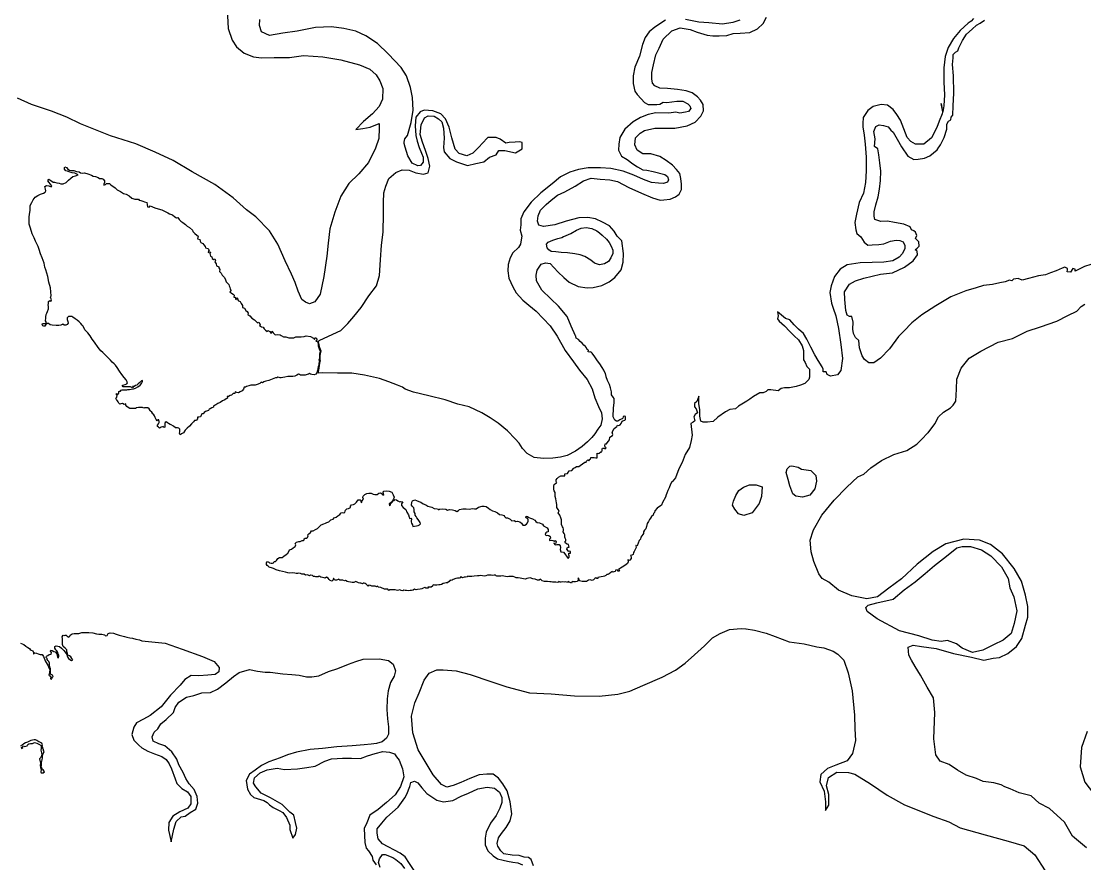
# Model space of a CAD drawing. Extents: x 283583 to 658922, y 889284 to 1241133.
# Drawn here: x 543887 to 549008, y 981655 to 985713 of the extents above; entities that cross this region are included whole.
import ezdxf

# ---------------------------------------------------------------- set-up
doc = ezdxf.new("R2010")
doc.units = 0
doc.header["$MEASUREMENT"] = 0
doc.layers.add('PUNTARENAS', color=7, linetype='Continuous')

msp = doc.modelspace()

# ---------------------------------------------------------------- linework, layer by layer
at = {"layer": 'PUNTARENAS', "color": 241}
for points in [[(544878.8, 985769.6), (544883, 985678.3), (544902.5, 985621.7), (544924.2, 985589.1), (544961.2, 985558.6), (545004.6, 985541.1), (545043.8, 985536.7), (545104.7, 985538.8), (545178.6, 985537.7), (545246, 985548.5), (545339.5, 985541.8), (545426.4, 985526.5), (545515.6, 985502.5), (545565.5, 985482.8), (545595.9, 985454.5), (545613.3, 985426.2), (545628.5, 985389.2), (545626.2, 985337.1), (545611, 985302.3), (545578.3, 985267.5), (545534.8, 985230.6), (545497.8, 985191.5), (545532.6, 985195.9), (545567.4, 985202.3), (545610.9, 985219.7), (545610.8, 985197.9), (545608.6, 985147.9), (545593.3, 985102.3), (545558.5, 985032.7), (545512.7, 984978.4), (545464.8, 984930.7), (545425.6, 984869.8), (545397.3, 984793.8), (545373.2, 984713.3), (545364.5, 984643.8), (545357.9, 984580.7), (545344.7, 984482.9), (545327.2, 984398.1), (545301, 984361.2), (545274.9, 984352.5), (545255.4, 984359.1), (545238, 984372.1), (545220.7, 984413.5), (545205.5, 984454.8), (545188.1, 984494), (545157.8, 984559.2), (545123.1, 984639.7), (545081.9, 984702.8), (545016.7, 984770.3), (544971.1, 984805.2), (544908.1, 984861.8), (544819, 984927.1), (544710.4, 984988.1), (544619.2, 985042.6), (544532.2, 985082.9), (544438.8, 985122.2), (544317.1, 985161.5), (544171.5, 985218.2), (544106.3, 985250.9), (544032.4, 985279.3), (543936.7, 985312), (543869.4, 985342.5)], [(548473, 985725.4), (548461.9, 985712.5), (548447.1, 985703.2), (548408.2, 985668.1), (548376.7, 985629.3), (548350.7, 985586.7), (548335.8, 985542.3), (548330.2, 985488.6), (548330.1, 985420.1), (548333.7, 985359), (548330, 985305.3), (548324.4, 985276.3), (548316.7, 985317.2), (548323.8, 985276.4), (548324, 985274.3), (548322.5, 985266.5), (548307.7, 985232.2), (548296.5, 985200.8), (548270.5, 985150.8), (548233.5, 985121.3), (548192.7, 985121.3), (548170.5, 985134.3), (548153.9, 985152.8), (548120.7, 985236.2), (548104, 985264), (548085.6, 985288.1), (548057.8, 985308.5), (548028.2, 985312.2), (547989.3, 985303), (547963.4, 985282.7), (547941.1, 985249.4), (547939.2, 985219.7), (547939.2, 985204.9), (547946.6, 985164.2), (547950.2, 985121.6), (547955.7, 985058.7), (547955.6, 984992), (547951.8, 984936.5), (547942.5, 984885.6), (547922.1, 984839.3), (547909, 984783.8), (547901.6, 984743.1), (547905.2, 984707.9), (547910.8, 984691.2), (547929.3, 984674.5), (547945.9, 984648.6), (547964.4, 984633.8), (547984.8, 984635.6), (548016.2, 984637.4), (548040.3, 984641.1), (548073.7, 984654), (548099.6, 984657.7), (548118.1, 984657.6), (548134.7, 984650.2), (548142.1, 984633.5), (548142.1, 984618.7), (548131, 984594.7), (548114.3, 984576.2), (548084.6, 984559.6), (548040.2, 984552.2), (547984.7, 984550.4), (547927.3, 984548.6), (547864.3, 984539.5), (547831, 984519.1), (547803.1, 984484), (547786.4, 984437.7), (547780.8, 984406.3), (547788.2, 984354.4), (547797.4, 984330.4), (547810.3, 984294.2), (547823.2, 984233.1), (547834.2, 984155.4), (547841.5, 984088.7), (547834, 984031.3), (547817.4, 984009.1), (547784, 984003.6), (547767.4, 984011), (547763.7, 984024), (547748.9, 984024), (547748.9, 984037), (547743.4, 984048.1), (547724.9, 984079.6), (547708.2, 984105.5), (547689.8, 984142.6), (547669.5, 984181.5), (547654.7, 984209.3), (547630.6, 984229.7), (547608.5, 984250.1), (547588.1, 984274.2), (547567.8, 984281.6), (547528.9, 984313.1), (547532.6, 984294.6), (547528.9, 984279.8), (547536.3, 984268.7), (547562.2, 984246.4), (547588.1, 984218.6), (547608.4, 984198.2), (547630.6, 984177.8), (547647.2, 984150), (547654.6, 984127.8), (547654.5, 984081.5), (547661.9, 984068.6), (547669.3, 984050), (547682.2, 984037.1), (547682.2, 983998.2), (547680.3, 983987.1), (547659.9, 983968.6), (547639.6, 983959.4), (547619.2, 983953.8), (547585.9, 983947.4), (547561.8, 983947.4), (547547, 983943.7), (547532.2, 983932.7), (547497, 983938.3), (547482.2, 983938.3), (547474.8, 983929), (547459.9, 983923.5), (547443.3, 983923.5), (547413.6, 983905), (547395.1, 983892.1), (547380.3, 983882.9), (547341.4, 983858.8), (547326.5, 983845.9), (547298.8, 983842.2), (547278.4, 983831.1), (547241.3, 983805.3), (547219.1, 983784.9), (547191.3, 983781.3), (547171, 983781.3), (547159.9, 983786.9), (547154.3, 983810.9), (547154.4, 983840.6), (547150.7, 983872), (547150.7, 983907.2), (547139.6, 983881.3), (547128.5, 983872.1), (547128.5, 983855.4), (547137.7, 983846.1), (547143.2, 983827.6), (547132.1, 983818.4), (547126.6, 983807.3), (547130.2, 983788.8), (547122.8, 983781.4), (547111.7, 983774.9), (547117.2, 983719.3), (547113.5, 983693.4), (547104.2, 983660.1), (547083.7, 983626.8), (547068.9, 983588), (547054, 983556.5), (547037.3, 983514), (547020.7, 983494.9), (547020.5, 983494.9), (547012.7, 983483.3), (547006.9, 983465.3), (547001, 983452.1), (546995.1, 983439.9), (546992.2, 983432.1), (546989.8, 983420.4), (546975.2, 983395), (546969.4, 983381.9), (546948.8, 983368.2), (546937.6, 983354.5), (546936.1, 983346.7), (546932.2, 983341.8), (546929.3, 983333.4), (546921.4, 983328.1), (546917.5, 983318.8), (546912.1, 983313.4), (546908.2, 983303.1), (546901.8, 983293.4), (546898.4, 983279.7), (546894.5, 983268.9), (546888.1, 983261.6), (546883.2, 983253.3), (546884.2, 983246.2), (546880.3, 983241.3), (546870.4, 983228.6), (546868.5, 983218.9), (546862.1, 983211.5), (546858.2, 983199.3), (546854.3, 983190.5), (546850.8, 983186.1), (546846.4, 983187.6), (546848.4, 983177.8), (546843, 983169), (546839.1, 983159.2), (546834.6, 983153.4), (546833.2, 983144.6), (546826.8, 983140.7), (546820.4, 983139.2), (546824.8, 983132.8), (546823.4, 983125.5), (546817.5, 983117.2), (546812.1, 983115.7), (546808.1, 983120.1), (546809.6, 983108.4), (546805.7, 983101.1), (546793.9, 983091.8), (546780.1, 983083), (546772.3, 983078.5), (546762.4, 983072.2), (546767.4, 983064.9), (546761.5, 983064.9), (546756, 983070.2), (546749.2, 983069.2), (546746.7, 983062.4), (546740.8, 983060.9), (546735.9, 983059.4), (546731.5, 983062.8), (546726.5, 983057), (546718.7, 983051.6), (546712.3, 983047.6), (546706.9, 983048.1), (546701.5, 983043.7), (546695.6, 983040.7), (546688.7, 983039.3), (546680.3, 983037.3), (546670.9, 983035.8), (546664, 983033.4), (546664.1, 983029), (546659.1, 983028.9), (546653.2, 983032.4), (546648.8, 983028.4), (546642.9, 983022.1), (546637, 983019.6), (546631.6, 983020.1), (546626.1, 983022.1), (546619.2, 983021.1), (546613.8, 983017.6), (546608.4, 983013.7), (546601, 983013.7), (546595.1, 983015.2), (546587.7, 983015.1), (546582.3, 983016.1), (546575.5, 983018.1), (546574, 983024.9), (546569.6, 983031.7), (546569.1, 983022.4), (546565.1, 983014.1), (546556.3, 983012.1), (546546.4, 983013.1), (546540, 983014.1), (546536.1, 983006.7), (546527.2, 983011.1), (546520.8, 983014), (546516.9, 983009.6), (546509.5, 983012.6), (546501.1, 983011.6), (546492.7, 983012.5), (546487.3, 983010.6), (546481.9, 983010.5), (546475.5, 983014), (546470.6, 983010), (546460.7, 983011.5), (546453.8, 983012), (546445.9, 983011.5), (546438.5, 983013.4), (546432.6, 983013.4), (546420.7, 983014.3), (546407.4, 983014.3), (546395.6, 983017.7), (546391.6, 983021.1), (546388.1, 983025), (546381.2, 983021.1), (546373.3, 983021.1), (546362, 983025.5), (546351.1, 983027.4), (546337.4, 983031.3), (546321.7, 983028.3), (546314.8, 983025.9), (546305.9, 983026.9), (546298, 983028.8), (546289.1, 983031.2), (546280.3, 983032.2), (546269.9, 983032.7), (546264, 983035.6), (546255.2, 983038.5), (546245.3, 983038.5), (546235, 983038), (546228.6, 983036.5), (546219.2, 983038.4), (546210.8, 983040.8), (546204.4, 983041.3), (546197, 983040.8), (546191.1, 983040.8), (546184.1, 983040.8), (546177.2, 983040.3), (546173.2, 983041.7), (546170.8, 983045.2), (546164.3, 983044.7), (546157.4, 983043.7), (546150.5, 983045.2), (546139.6, 983044.7), (546131.7, 983044.7), (546124.8, 983041.2), (546116.8, 983039.7), (546108.9, 983041.2), (546099.5, 983044.1), (546092.6, 983041.6), (546083.7, 983041.6), (546068.8, 983040.6), (546057.4, 983038.6), (546042.1, 983038.6), (546037.1, 983039.6), (546033.6, 983037.1), (546026.7, 983035.1), (546019.8, 983034.6), (546012.3, 983031.6), (546008.3, 983035.1), (546004.4, 983036.6), (546000.9, 983032.1), (545996.4, 983030.1), (545988.5, 983030.1), (545979.1, 983028.6), (545967.2, 983024.2), (545962.2, 983020.2), (545956.3, 983018.7), (545951.8, 983021.2), (545948.3, 983014.8), (545941.4, 983009.8), (545938.9, 983007.9), (545932.9, 983007.4), (545926.5, 983006.4), (545919, 983004.4), (545911.1, 982999.9), (545904.1, 982998.9), (545897.7, 982998.9), (545887.7, 982996.4), (545879.3, 982996.9), (545873.8, 982998.4), (545866.8, 982994.9), (545866.9, 982991.5), (545861.4, 982987), (545856.4, 982987), (545850.5, 982987.5), (545845.5, 982987), (545846, 982982.1), (545841.5, 982981.6), (545836, 982982), (545831, 982985), (545822.5, 982982.9), (545816.1, 982978.5), (545807.2, 982978), (545795.8, 982975.5), (545787.9, 982975), (545779.9, 982976.9), (545773.5, 982972.5), (545767, 982971.5), (545759.6, 982970.5), (545749.7, 982969.9), (545742.2, 982971.4), (545735.3, 982971.4), (545728.8, 982972.3), (545724.4, 982969.9), (545715.9, 982970.3), (545709.5, 982974.8), (545699, 982971.3), (545687.1, 982974.2), (545676.2, 982974.2), (545667.3, 982975.1), (545661.3, 982975.1), (545656.8, 982971.7), (545652.3, 982977.6), (545644.9, 982977), (545636.9, 982977.5), (545618.5, 982986.3), (545607.1, 982987.8), (545602.6, 982991.7), (545597.1, 982988.8), (545590.6, 982992.2), (545574.7, 982992.2), (545568.2, 982995.7), (545560.7, 982996.6), (545557.8, 982992.7), (545552.3, 982996.6), (545548.3, 983002.1), (545542.8, 983004), (545537.8, 983007), (545533.8, 983007), (545530.4, 983003.5), (545526.9, 983005.5), (545522.9, 983007), (545516.9, 983007), (545511.4, 983007.5), (545504.9, 983011.4), (545497.5, 983013.9), (545489, 983010.4), (545480.5, 983010.4), (545472.1, 983011.4), (545463.1, 983012.4), (545456.1, 983014.3), (545449.2, 983019.3), (545443.7, 983018.3), (545435.2, 983020.8), (545426.8, 983020.3), (545421.3, 983020.2), (545416.3, 983025.7), (545410.4, 983021.7), (545404.9, 983021.2), (545400, 983021.2), (545395, 983023.2), (545393, 983028.1), (545390, 983029.6), (545387.5, 983018.7), (545382.5, 983015.3), (545374.6, 983018.7), (545369.1, 983024.7), (545365.6, 983031.1), (545357.6, 983036), (545350.2, 983030.1), (545345.7, 983031.6), (545338.2, 983033.5), (545329.2, 983035), (545325.2, 983038.5), (545321.8, 983040.4), (545316.8, 983037.5), (545312.3, 983037), (545306.3, 983037), (545300.8, 983038.4), (545293.9, 983038.9), (545288.9, 983043.4), (545279.4, 983044.4), (545274.5, 983041.4), (545266, 983045.8), (545255.5, 983045.3), (545249, 983049.3), (545238.6, 983049.3), (545231.1, 983052.7), (545221.2, 983054.2), (545216.7, 983053.7), (545210.2, 983053.7), (545204.2, 983055.2), (545194.8, 983055.6), (545180.3, 983055.1), (545170.4, 983056.1), (545159.9, 983059.6), (545145.4, 983062.5), (545130.5, 983066), (545114.1, 983070.4), (545101.1, 983076.3), (545092.5, 983079.8), (545086, 983081.3), (545080.5, 983083.2), (545075.5, 983088.2), (545070.5, 983091.1), (545068, 983096.6), (545068.5, 983105), (545073, 983110.4), (545079.5, 983107), (545082.5, 983104), (545089.9, 983103.5), (545096.9, 983103.5), (545101.9, 983105), (545104.4, 983111.5), (545111.8, 983110), (545116.8, 983114.9), (545119.8, 983120.9), (545122.8, 983125.8), (545130.8, 983129.8), (545143.2, 983129.8), (545152.2, 983135.8), (545163.1, 983145.2), (545171.1, 983151.1), (545177, 983161.5), (545179.5, 983167.4), (545188.5, 983169.9), (545196.4, 983175.9), (545205.4, 983182.8), (545209.9, 983191.2), (545206.4, 983198.1), (545212.3, 983204.1), (545223.3, 983206.6), (545230.8, 983207.1), (545239.7, 983212), (545246.2, 983212), (545249.7, 983214.5), (545249.7, 983220.4), (545254.2, 983223.4), (545262.1, 983223.4), (545266.1, 983226.9), (545268.6, 983233.8), (545265.6, 983237.3), (545272.1, 983243.7), (545280, 983251.2), (545284, 983258.1), (545293, 983259.1), (545303.4, 983265.5), (545313.4, 983270.5), (545321.8, 983278.4), (545331.2, 983287.5), (545343.6, 983291.4), (545352.1, 983295.4), (545359.1, 983297.9), (545367.5, 983301.3), (545378, 983310.8), (545388.4, 983315.2), (545393.9, 983320.7), (545402.9, 983324.1), (545411.3, 983330.1), (545420.8, 983336.5), (545428.2, 983344.9), (545434.7, 983346.9), (545440.2, 983345.9), (545444.7, 983347.4), (545447.1, 983352.4), (545447.6, 983358.3), (545452.1, 983360.8), (545455.1, 983364.8), (545463.6, 983366.7), (545473, 983370.2), (545473, 983377.6), (545477, 983383.6), (545487.5, 983385.1), (545493.4, 983388), (545501.9, 983397), (545509.8, 983407.4), (545518.3, 983408.4), (545522.3, 983403.9), (545521.8, 983397.5), (545526.3, 983394.5), (545527.8, 983401.9), (545534.7, 983410.8), (545532.2, 983418.3), (545532.7, 983426.2), (545542.2, 983434.1), (545551.7, 983437.6), (545560.6, 983439.6), (545572.6, 983439.1), (545582, 983435.1), (545590, 983434.2), (545600.5, 983434.2), (545608.9, 983440.1), (545616.9, 983441.1), (545624.4, 983436.2), (545627.4, 983430.7), (545633.6, 983433), (545630.6, 983439.5), (545627.6, 983444.9), (545633.1, 983449.4), (545643.5, 983450.4), (545658, 983448.9), (545670.9, 983444), (545677.9, 983431.1), (545682.4, 983421.2), (545677.9, 983407.9), (545668, 983395), (545659, 983388.5), (545659.5, 983378.6), (545665.5, 983383.6), (545667.5, 983390), (545673.4, 983396), (545677.4, 983403.4), (545683.4, 983403.9), (545685.9, 983408.8), (545693.9, 983407.9), (545700.3, 983402.9), (545709.8, 983397.5), (545714.8, 983399.5), (545724.7, 983397.5), (545717.8, 983388.6), (545717.8, 983380.7), (545725.8, 983370.3), (545738.7, 983360.9), (545744.2, 983348.1), (545751.7, 983336.2), (545754.7, 983324.8), (545756.7, 983317.4), (545762.7, 983319.4), (545766.2, 983314.9), (545764.7, 983307), (545764.2, 983302.6), (545766.2, 983294.6), (545770.7, 983287.2), (545773.2, 983279.3), (545798, 983284.8), (545805, 983287.8), (545810, 983291.7), (545808.5, 983298.6), (545804.5, 983303.6), (545798.5, 983312.5), (545791.5, 983320.9), (545788.5, 983327.8), (545784.1, 983334.7), (545783.1, 983342.6), (545779.1, 983350.6), (545779.6, 983360.5), (545777.1, 983368.9), (545771.6, 983375.3), (545766.6, 983382.2), (545767.1, 983397.1), (545771.5, 983402.5), (545781.5, 983408.4), (545791, 983404), (545801.4, 983400.1), (545810.9, 983396.1), (545822.8, 983388.7), (545834.8, 983384.3), (545845.1, 983377.8), (545863.6, 983372.4), (545875.5, 983366.5), (545889.5, 983364), (545895.9, 983363.5), (545895.9, 983359.1), (545901.4, 983362.6), (545914.4, 983364.1), (545932.3, 983363.1), (545939.2, 983358.7), (545949.2, 983361.1), (545963.6, 983359.2), (545976.5, 983355.7), (545985, 983351.8), (545991.9, 983356.3), (545997.9, 983361.7), (546012.8, 983364.2), (546029.2, 983365.2), (546043.5, 983363.2), (546052, 983364.2), (546060.9, 983365.7), (546069.3, 983363.8), (546077.2, 983364.3), (546089.6, 983372.2), (546107, 983376.6), (546116.4, 983377.1), (546125.3, 983375.2), (546137.7, 983368.3), (546145.6, 983361.4), (546155.9, 983355.5), (546166.8, 983352.1), (546181.1, 983345.2), (546189.4, 983336.4), (546201.8, 983335.4), (546213.1, 983333), (546213.3, 983327.1), (546219.8, 983321.7), (546228.2, 983320.7), (546241.1, 983315.3), (546249.5, 983306.5), (546260.9, 983309), (546268.4, 983303.6), (546277.3, 983305.6), (546287.6, 983302.1), (546296.1, 983295.3), (546303, 983286.5), (546311.4, 983286.5), (546319.3, 983290.4), (546325.2, 983296.3), (546327.7, 983305.2), (546328.2, 983313.5), (546324.2, 983316), (546316.8, 983322.8), (546317.8, 983328.7), (546324.7, 983327.3), (546330.6, 983321.9), (546338.6, 983319.4), (546349.4, 983316.5), (546359.8, 983309.2), (546364.7, 983302.8), (546371.6, 983298.9), (546382, 983296.9), (546396.8, 983290.1), (546402.2, 983283.3), (546420, 983273.5), (546424.9, 983264.7), (546424.9, 983253.9), (546418.5, 983251.4), (546412.6, 983248.5), (546409.6, 983240.1), (546415.5, 983235.3), (546421.9, 983237.2), (546428.3, 983236.3), (546434.7, 983231.9), (546435.7, 983223.1), (546430.3, 983218.2), (546431.3, 983211.8), (546439.7, 983213.3), (546447.1, 983211.4), (546453, 983208.4), (546457.9, 983211.4), (546462.3, 983205.6), (546461.8, 983199.2), (546456.4, 983197.7), (546451, 983198.7), (546458.4, 983191.4), (546465.8, 983191.9), (546470.7, 983193.4), (546476.6, 983191.9), (546481.6, 983187), (546483.6, 983177.7), (546482.6, 983168.4), (546485.6, 983157.6), (546497.4, 983155.7), (546505.3, 983147.9), (546515.7, 983132.3), (546520.1, 983125.4), (546525.5, 983131.8), (546525.5, 983138.2), (546523.5, 983142.6), (546523.5, 983150.4), (546531.9, 983151.4), (546532.4, 983158.2), (546526, 983161.2), (546521.1, 983159.7), (546520.1, 983161.6), (546514.6, 983169.5), (546515.1, 983176.8), (546520.1, 983179.7), (546525, 983179.8), (546524, 983186.6), (546522, 983192.5), (546515.6, 983194.4), (546507.2, 983198.8), (546507.2, 983199.3), (546504.3, 983206.2), (546508.7, 983210.1), (546509.7, 983216), (546505.7, 983222.8), (546504.7, 983227.7), (546505.2, 983231.6), (546504.2, 983239), (546500.8, 983246.3), (546496.8, 983253.6), (546497.8, 983262), (546497.8, 983266.9), (546495.8, 983273.2), (546493.3, 983277.6), (546488.4, 983289.4), (546488.3, 983311), (546485.4, 983321.3), (546479.9, 983333.5), (546472.5, 983344.8), (546477.9, 983354.6), (546477.9, 983355.1), (546473, 983361), (546470, 983366.4), (546466.6, 983370.8), (546465.6, 983379.6), (546466, 983385.8), (546465, 983393.7), (546462.1, 983402.5), (546461, 983413.3), (546458.1, 983424.1), (546457.6, 983433.4), (546457.6, 983443.2), (546453.6, 983450.6), (546452.2, 983459.4), (546452.2, 983474.1), (546453.7, 983481.5), (546460.6, 983487.3), (546466, 983490.3), (546463.6, 983496.1), (546463.6, 983504), (546468, 983510.3), (546474.9, 983516.2), (546484.8, 983523), (546495.6, 983524), (546504, 983523), (546504.5, 983533.8), (546517.2, 983535.3), (546525.1, 983547), (546538.9, 983549), (546547.2, 983559.7), (546553.6, 983563.1), (546560.5, 983568.5), (546572.3, 983568.5), (546579.2, 983573.4), (546590.4, 983581.2), (546600.3, 983589), (546608.1, 983589), (546608.6, 983593.9), (546615, 983599.7), (546619.4, 983596.3), (546624.3, 983602.2), (546628.2, 983603.6), (546630.1, 983610.9), (546637.5, 983611.9), (546645.8, 983611.9), (546654.6, 983609.9), (546660.5, 983609.4), (546660.9, 983615.6), (546660.7, 983632.1), (546665.1, 983631.1), (546670.4, 983632.9), (546677.2, 983638.2), (546682, 983638.6), (546683.9, 983645.3), (546684.9, 983651.2), (546685.9, 983656.5), (546692.7, 983656.5), (546699, 983653.6), (546703.4, 983658), (546699.5, 983661.9), (546697.6, 983668.2), (546699, 983676.9), (546704.9, 983676.9), (546709.2, 983682.3), (546714.6, 983691), (546719, 983696.3), (546721.9, 983709.9), (546733.6, 983717.2), (546735.1, 983722.6), (546733.2, 983733.3), (546742.4, 983751.2), (546748.8, 983755.6), (546755.1, 983760.4), (546758, 983767.3), (546764.8, 983765.8), (546770.7, 983768.7), (546776.5, 983776), (546780.4, 983786.2), (546784.3, 983788.6), (546793.6, 983792), (546797.5, 983795.4), (546797.5, 983797.3), (546797.4, 983804.6), (546797.4, 983808.9), (546791.1, 983811.3), (546785.3, 983808), (546783.4, 983801.7), (546780, 983797.9), (546776.1, 983795.5), (546768.8, 983793.5), (546764.4, 983790.6), (546760.1, 983787.2), (546754.2, 983786.8), (546746, 983791.2), (546741.6, 983798.1), (546736.7, 983807.3), (546737.1, 983820.9), (546738.5, 983837.8), (546738.5, 983848), (546740.9, 983865.5), (546741.8, 983873.8), (546741.8, 983884.5), (546741.9, 983895.1), (546737.1, 983902.4), (546729.4, 983914.1), (546729.4, 983928.7), (546725.1, 983947.8), (546719.3, 983963), (546710.4, 983982), (546703.4, 983999.4), (546703.4, 984001.9), (546700.4, 984016), (546694, 984027.7), (546692.6, 984032.5), (546684.7, 984045.7), (546673.3, 984063.3), (546661.5, 984077), (546648.3, 984096.4), (546636, 984113.4), (546630.2, 984120.2), (546624.8, 984119.2), (546617, 984120.2), (546618.5, 984128.5), (546612.6, 984132.3), (546609.7, 984139.1), (546604.3, 984145.9), (546595.5, 984152.2), (546587.7, 984161.9), (546578.9, 984169.6), (546570.1, 984179.3), (546559.9, 984186), (546558, 984194.1), (546558, 984194.1), (546556.9, 984195.7), (546555.8, 984197), (546535.7, 984244.3), (546516.2, 984290.3), (546473.7, 984340.4), (546436.7, 984375.6), (546394.2, 984418.2), (546368.3, 984462.7), (546366.5, 984490.4), (546372.1, 984514.5), (546390.7, 984542.2), (546411, 984549.6), (546433.2, 984545.9), (546451.7, 984527.4), (546472.1, 984505.1), (546499.8, 984479.2), (546525.7, 984456.9), (546568.2, 984434.6), (546612.7, 984429), (546640.4, 984430.9), (546683, 984440.1), (546718.2, 984458.5), (546746, 984478.9), (546775.7, 984515.8), (546785, 984552.9), (546786.9, 984593.6), (546779.5, 984655.8), (546757.4, 984676.9), (546742.6, 984701), (546720.4, 984727), (546685.3, 984745.5), (546652, 984760.4), (546614.9, 984767.8), (546572.4, 984766), (546511.2, 984749.4), (546455.7, 984732.9), (546402, 984723.7), (546379.8, 984731.1), (546372.4, 984749.6), (546376.1, 984775.5), (546387.3, 984803.3), (546415.1, 984831), (546439.2, 984851.4), (546468.8, 984875.4), (546504, 984892), (546554, 984917.9), (546594.8, 984943.7), (546631.8, 984956.6), (546674.4, 984952.9), (546720.7, 984949.1), (546757.7, 984941.7), (546813.2, 984912), (546874.3, 984884.1), (546926.1, 984861.9), (546963.1, 984850.7), (546981.6, 984852.5), (547011.2, 984856.2), (547037.2, 984867.3), (547055.7, 984880.2), (547066.8, 984902.4), (547066.9, 984928.3), (547063.2, 984956.1), (547057.7, 984980.2), (547042.9, 984998.7), (547022.6, 985019.1), (546993, 985041.4), (546961.5, 985061.8), (546918.9, 985074.8), (546880.1, 985074.8), (546852.3, 985091.5), (546841.2, 985117.4), (546845, 985150.8), (546867.2, 985173), (546887.6, 985186.8), (546937.6, 985197.9), (547033.9, 985197.7), (547093.1, 985208.8), (547132, 985227.2), (547159.8, 985255), (547172.8, 985280.9), (547171, 985312.4), (547158.1, 985332.7), (547143.3, 985349.4), (547117.4, 985368), (547089.7, 985377.2), (547047.1, 985384.7), (546999, 985388.5), (546961.9, 985390.4), (546937.9, 985401.5), (546926.8, 985414.5), (546923.1, 985434.9), (546923.1, 985466.3), (546932.4, 985503.3), (546943.6, 985551.5), (546958.5, 985582.9), (546978.9, 985627.3), (547019.7, 985666.1), (547060.4, 985680.9), (547108.5, 985673.4), (547141.8, 985660.4), (547190, 985646.5), (547217.7, 985642.8), (547247.3, 985642.7), (547284.4, 985644.5), (547315.9, 985653.7), (547349.2, 985655.6), (547395.5, 985659.2), (547432.5, 985675.8), (547460.3, 985701.7), (547475.2, 985733.1)], [(546990.1, 985718), (546938.2, 985684.8), (546910.4, 985662.6), (546891.9, 985634.8), (546878.9, 985600.6), (546864, 985545.1), (546841.7, 985491.4), (546834.3, 985450.7), (546834.2, 985413.7), (546841.6, 985376.6), (546852.7, 985360), (546873, 985339.6), (546887.8, 985321), (546906.3, 985311.8), (546947, 985311.7), (546961.8, 985313.5), (546978.5, 985322.8), (546995.2, 985320.9), (547043.3, 985328.2), (547072.9, 985328.2), (547097, 985315.2), (547106.2, 985306), (547111.8, 985293), (547100.6, 985278.2), (547085.8, 985274.5), (547058, 985270.8), (547039.5, 985274.6), (547006.2, 985270.9), (546943.3, 985271), (546906.2, 985263.6), (546869.2, 985248.9), (546834, 985228.5), (546793.2, 985193.4), (546769.1, 985152.7), (546765.3, 985121.2), (546763.5, 985091.6), (546778.2, 985063.8), (546804.1, 985047.1), (546831.9, 985026.7), (546854.1, 985011.9), (546880, 984997.1), (546900.3, 984995.2), (546929.9, 984989.6), (546985.5, 984974.7), (546998.4, 984965.4), (547004, 984948.8), (546998.4, 984937.7), (546979.9, 984932.1), (546955.8, 984932.2), (546922.5, 984935.9), (546883.6, 984950.8), (546837.4, 984972.1), (546785.5, 984990.7), (546726.3, 985003.7), (546676.3, 985007.5), (546617.1, 985007.6), (546570.8, 984998.4), (546528.2, 984985.5), (546483.7, 984963.3), (546443, 984930), (546389.2, 984885.7), (546342.9, 984841.3), (546307.7, 984795.1), (546292.8, 984761.8), (546292.8, 984732.1), (546289, 984706.2), (546298.3, 984678.4), (546292.7, 984650.7), (546290.8, 984639.6), (546281.5, 984622.9), (546253.7, 984597), (546240.7, 984573), (546231.4, 984541.5), (546229.5, 984511), (546235.1, 984475.8), (546253.5, 984433.2), (546270.1, 984405.4), (546301.6, 984370.2), (546331.2, 984346.1), (546366.3, 984316.4), (546399.6, 984281.2), (546434.7, 984246), (546468, 984196), (546506.8, 984127.4), (546545.6, 984071.8), (546575.1, 984032.9), (546612.1, 983986.6), (546636.1, 983942.1), (546649, 983899.5), (546667.5, 983856.9), (546680.4, 983827.3), (546684.1, 983797.6), (546678.5, 983768), (546663.7, 983748.6), (546648.8, 983726.4), (546634, 983707.9), (546613.6, 983687.6), (546587.6, 983665.4), (546556.1, 983641.4), (546515.4, 983621.1), (546483.9, 983613.7), (546446.9, 983608.2), (546402.4, 983606.4), (546356.2, 983612), (546322.9, 983630.6), (546300.7, 983654.7), (546284, 983680.6), (546265.6, 983701), (546228.6, 983739.9), (546184.2, 983777), (546145.3, 983803), (546104.6, 983827.1), (546043.6, 983854.9), (545989.9, 983868.9), (545928.9, 983889.3), (545849.3, 983907.9), (545775.2, 983926.5), (545736.4, 983941.4), (545723.4, 983950.7), (545699.4, 983959.9), (545656.8, 983976.7), (545612.4, 983991.5), (545540.2, 984008.3), (545479.1, 984017.6), (545410.6, 984017.7), (545338.4, 984018.7), (545317.7, 984017.5), (545318.3, 984022.8), (545318.9, 984026.2), (545319.9, 984031.7), (545322.3, 984041.5), (545323.9, 984054.1), (545325.1, 984063.9), (545326.7, 984073.4), (545327.9, 984076.4), (545327, 984081), (545326.7, 984086), (545327, 984093), (545327, 984101.9), (545328.2, 984111.1), (545329.2, 984117.2), (545330.7, 984124), (545328, 984132.6), (545323.4, 984144.2), (545321.2, 984156.5), (545318.2, 984168.2), (545321.2, 984175.2), (545366.6, 984196.1), (545425.9, 984223.8), (545459.3, 984257.1), (545488.9, 984290.4), (545524.1, 984334.7), (545561.2, 984390.2), (545598.3, 984438.3), (545611.4, 984488.3), (545617, 984564.2), (545621.7, 984633.6), (545629.2, 984696.5), (545631.2, 984785.4), (545631.2, 984839.1), (545633.1, 984887.2), (545642.8, 984917.8), (545657.3, 984955.5), (545691.2, 984985), (545720.9, 984997.7), (545754.7, 984995.5), (545786.4, 984982.8), (545824.5, 984976.4), (545845.7, 984982.7), (545854.2, 985014.4), (545845.8, 985052.5), (545833.1, 985090.6), (545818.4, 985130.9), (545807.8, 985166.8), (545812.1, 985213.4), (545829.1, 985247.2), (545846, 985257.8), (545875.6, 985255.6), (545896.8, 985242.9), (545911.6, 985228.1), (545920, 985198.4), (545924.2, 985149.8), (545919.9, 985105.3), (545924.1, 985084.2), (545951.6, 985052.4), (545983.3, 985035.4), (546036.1, 985018.5), (546076.4, 985026.9), (546114.5, 985035.3), (546142, 985058.5), (546173.7, 985069.1), (546186.5, 985090.2), (546216.1, 985090.2), (546266.8, 985079.5), (546298.6, 985098.5), (546298.6, 985128.1), (546286, 985132.4), (546264.8, 985130.3), (546237.3, 985128.2), (546220.4, 985126.1), (546192.9, 985145.2), (546173.8, 985153.7), (546133.6, 985153.7), (546106.1, 985124.2), (546091.3, 985107.2), (546061.6, 985077.7), (546032, 985065), (545996, 985075.6), (545977, 985096.8), (545960.1, 985151.8), (545947.5, 985202.6), (545930.6, 985242.9), (545907.4, 985266.2), (545869.3, 985281), (545827, 985285.3), (545808, 985276.9), (545786.8, 985251.5), (545784.6, 985209.2), (545786.7, 985162.6), (545793, 985135.1), (545803.5, 985105.5), (545814.1, 985078), (545822.5, 985058.9), (545822.5, 985033.5), (545809.8, 985018.7), (545797.1, 985016.6), (545769.6, 985029.4), (545748.5, 985065.4), (545735.8, 985105.6), (545731.5, 985124.8), (545730.9, 985131), (545734.5, 985146.4), (545746.2, 985162.5), (545764.8, 985225.5), (545774.1, 985284.7), (545770.5, 985345.8), (545761.3, 985393.9), (545742.9, 985449.5), (545716.1, 985489.3), (545653.2, 985556.1), (545603.3, 985606.1), (545545.9, 985643.2), (545497.8, 985665.5), (545440.5, 985678.5), (545381.2, 985686), (545303.5, 985682.4), (545216.4, 985665.8), (545146.1, 985654.8), (545083.1, 985643.8), (545044.3, 985662.3), (545035, 985692), (545035.1, 985721.6)], [(547347.4, 985717.6), (547314.1, 985706.5), (547264.1, 985699.2), (547197.4, 985704.8), (547149.3, 985708.6), (547086.4, 985721.6)], [(549038.1, 984540.8), (549006.6, 984531.5), (548978.8, 984516.8), (548962.1, 984509.4), (548962.1, 984518.6), (548951, 984522.4), (548939.9, 984503.9), (548923.2, 984505.7), (548925.1, 984515), (548925.1, 984522.4), (548912.1, 984528), (548899.2, 984523.4), (548871.4, 984510.4), (548843.6, 984501.2), (548819.5, 984492), (548786.2, 984486.5), (548738.1, 984473.6), (548706.6, 984466.2), (548688.1, 984473.6), (548665.8, 984470), (548656.6, 984462.6), (548645.5, 984466.3), (548625.1, 984457.1), (548599.2, 984453.4), (548564, 984444.2), (548521.4, 984440.5), (548486.2, 984429.5), (548436.2, 984413.8), (548364, 984386.1), (548291.7, 984341.8), (548223.2, 984299.3), (548175, 984260.5), (548137.9, 984219.8), (548112, 984193.9), (548067.4, 984134.7), (548024.8, 984090.3), (547993.3, 984068.1), (547969.2, 984068.2), (547947, 984083), (547936, 984101.5), (547923, 984140.4), (547921.2, 984175.6), (547904.6, 984190.4), (547895.4, 984209), (547891.7, 984229.3), (547893.6, 984262.7), (547886.2, 984290.4), (547875.1, 984290.5), (547864, 984297.9), (547858.5, 984320.1), (547853, 984371.9), (547851.2, 984409), (547875.3, 984446), (547904.9, 984462.6), (547943.8, 984475.5), (548025.3, 984493.9), (548082.7, 984501.2), (548140.1, 984528.9), (548182.8, 984558.5), (548203.2, 984588.1), (548201.3, 984604.8), (548192.1, 984612.2), (548201.4, 984619.6), (548210.6, 984628.8), (548208.8, 984651), (548194, 984665.9), (548199.6, 984680.7), (548194, 984697.3), (548184.8, 984702.9), (548173.7, 984708.5), (548168.2, 984722.4), (548136.7, 984735.4), (548092.3, 984742.8), (548059, 984750.3), (548025.6, 984748.5), (547997.9, 984757.8), (547994.2, 984774.4), (547994.2, 984794.8), (548001.7, 984828.1), (548012.8, 984867), (548020.3, 984904), (548024, 984946.6), (548025.9, 984991), (548022.3, 985031.7), (548016.8, 985068.8), (548011.3, 985098.4), (547996.5, 985109.5), (547998.4, 985146.5), (547992.9, 985181.7), (548002.1, 985205.8), (548018.8, 985213.2), (548039.2, 985211.3), (548061.4, 985203.9), (548074.3, 985189), (548085.4, 985177.9), (548105.7, 985144.6), (548126.1, 985107.5), (548155.6, 985063), (548185.2, 985046.3), (548205.6, 985048.2), (548237.1, 985053.7), (548263, 985064.7), (548298.2, 985094.3), (548306, 985106.2), (548307, 985108.5), (548313.1, 985118.4), (548331.6, 985153.5), (548344.6, 985192.4), (548344.7, 985216.5), (548352.1, 985231.3), (548363.2, 985238.6), (548365.1, 985251.6), (548372.5, 985260.9), (548374.4, 985305.3), (548378.2, 985366.4), (548376.4, 985449.7), (548370.9, 985505.2), (548374.7, 985536.7), (548374.7, 985553.4), (548385.8, 985564.5), (548396.9, 985570), (548402.5, 985584.8), (548419.2, 985620), (548439.6, 985651.4), (548465.6, 985675.4), (548487.8, 985693.9), (548504.5, 985703.2), (548524.9, 985717.9)], [(549017.1, 981730.9), (548949, 981787.4), (548911.5, 981855.6), (548838.7, 981921.4), (548789.4, 981947.4), (548749.5, 981982.7), (548693.2, 981996.8), (548648.5, 982015.7), (548622.7, 982025.1), (548606.3, 982034.5), (548571, 982044), (548519.3, 982051.1), (548486.5, 982065.2), (548437.1, 982081.7), (548394.9, 982106.5), (548354.9, 982132.4), (548312.7, 982148.9), (548291.6, 982179.4), (548282.3, 982257), (548287.1, 982383.9), (548280.2, 982454.4), (548249.7, 982506.1), (548216.9, 982562.6), (548191.1, 982604.9), (548174.6, 982635.5), (548160.6, 982659), (548158.3, 982698.9), (548181.8, 982708.3), (548221.7, 982701.2), (548292.2, 982691.7), (548376.8, 982668.1), (548463.7, 982649.2), (548522.4, 982635), (548567.1, 982644.4), (548597.6, 982649), (548637.6, 982667.8), (548679.9, 982700.6), (548705.8, 982740.5), (548722.4, 982803.9), (548734.2, 982842.7), (548734.2, 982894.4), (548722.6, 982948.5), (548703.8, 983016.6), (548668.7, 983077.8), (548612.4, 983148.3), (548553.7, 983193.1), (548502, 983214.3), (548426.8, 983219.1), (548339.8, 983195.7), (548278.7, 983158.2), (548201.1, 983097.2), (548125.8, 983026.8), (548064.6, 982982.2), (548010.5, 982940), (547958.8, 982930.6), (547886, 982944.8), (547822.6, 982973.1), (547775.7, 983010.8), (547743.6, 983028.8), (547728.1, 983051.3), (547703, 983110), (547691.1, 983156.7), (547686.4, 983213), (547699.9, 983259.2), (547701.8, 983263.8), (547742.6, 983334.1), (547801.9, 983406.2), (547863.1, 983469.1), (547915, 983519), (547944.6, 983531.9), (547978, 983561.5), (548029.9, 983596.6), (548089.1, 983626.2), (548152.1, 983644.6), (548200.3, 983676), (548220.7, 983696.4), (548254, 983731.5), (548255, 983731.2), (548285.6, 983774.4), (548303.4, 983807.4), (548328.9, 983830.3), (548361.9, 983850.6), (548374.7, 983864.5), (548387.4, 983882.3), (548390, 983940.8), (548392.6, 983989.1), (548413, 984042.5), (548451.2, 984090.7), (548507.2, 984123.7), (548591.2, 984166.8), (548659.8, 984184.5), (548731.1, 984220.1), (548794.7, 984240.3), (548873.5, 984268.2), (548926.9, 984296.1), (548970.2, 984316.4), (548990.6, 984339.2), (549008.4, 984349.4)], [(543883.7, 982717.4), (543898.9, 982711.1), (543909.2, 982703.3), (543918.5, 982696.4), (543926.1, 982691.1), (543930, 982687.7), (543935.4, 982683.3), (543942.3, 982679.9), (543945.8, 982672.5), (543946.3, 982664.7), (543953.1, 982671.1), (543960, 982669.1), (543968.9, 982666.2), (543977.7, 982662.8), (543988.1, 982662.3), (543994, 982653.1), (544003.8, 982629.7), (544014.6, 982610.7), (544021, 982596.1), (544025.9, 982587.5), (544023.4, 982579.2), (544023.4, 982572.4), (544019.5, 982563.6), (544024.4, 982559.3), (544028.8, 982554.4), (544028.3, 982545.1), (544032.7, 982543.7), (544034.7, 982549.5), (544037.6, 982552.9), (544041.1, 982556.8), (544036.7, 982563.2), (544027.8, 982568.5), (544028.3, 982576.3), (544028.3, 982586.1), (544028.3, 982593.9), (544024.4, 982601.7), (544023.4, 982613.4), (544023, 982621.7), (544019.5, 982629), (544014.6, 982633.9), (544011.2, 982638.3), (544012.2, 982643.6), (544007.7, 982649), (544009.2, 982655.4), (544014.6, 982658.8), (544021, 982662.7), (544030.9, 982665.2), (544032.3, 982673), (544028.4, 982678.4), (544029.4, 982683.3), (544035.8, 982682.8), (544043.2, 982677.9), (544050, 982675), (544057.9, 982666.2), (544059.4, 982657.9), (544061.3, 982648.1), (544066.3, 982647.1), (544068.7, 982654), (544068.7, 982660.3), (544065.3, 982666.7), (544063.3, 982673), (544057.9, 982679.9), (544053, 982685.2), (544048.6, 982693.1), (544048.6, 982700.9), (544054.5, 982704.3), (544062.9, 982703.3), (544071.7, 982700.9), (544081.1, 982693.1), (544091.4, 982682.8), (544099.2, 982673.5), (544106.1, 982662.3), (544109.5, 982652.1), (544114, 982644.2), (544120.8, 982638.9), (544129.7, 982633.5), (544134.6, 982637.4), (544130.2, 982644.3), (544125.3, 982652.1), (544119.4, 982656.5), (544112, 982659.4), (544109.6, 982667.2), (544106.1, 982677.5), (544105.7, 982685.3), (544097.8, 982693.6), (544088, 982700.9), (544085.5, 982711.2), (544085.5, 982730.3), (544085.5, 982739.1), (544083.5, 982747.9), (544088.5, 982755.2), (544094.4, 982753.8), (544097.8, 982756.2), (544103.7, 982756.7), (544108.6, 982750.8), (544115.5, 982746), (544120.7, 982750.4), (544123.2, 982756.7), (544132.5, 982762.6), (544142.4, 982764.6), (544153.2, 982764.1), (544164.5, 982763.6), (544179.3, 982768), (544196.5, 982769), (544212.3, 982769.1), (544231.5, 982767.1), (544248.7, 982761.7), (544261, 982760.3), (544274.3, 982760.8), (544287.1, 982757.9), (544292.5, 982753), (544301.4, 982754), (544306.3, 982763.3), (544314.7, 982767.2), (544330.9, 982766.2), (544344.2, 982761.4), (544359, 982756), (544370.8, 982752.6), (544383.6, 982749.7), (544395.2, 982746.7), (544410, 982743.3), (544422.8, 982741.4), (544439, 982737), (544456.3, 982733.6), (544468.1, 982728.7), (544468.1, 982728.1), (544468.2, 982728.2), (544579.8, 982717), (544661.2, 982689.1), (544759.3, 982653.8), (544816.6, 982629.6), (544840.6, 982600), (544838.8, 982579.6), (544820.2, 982566.7), (544785.1, 982563), (544742.5, 982559.4), (544705.4, 982561.3), (544674, 982542.8), (544651.7, 982515.1), (544605.4, 982467), (544560.9, 982411.5), (544507.1, 982369), (544475.6, 982351.4), (544442.3, 982333), (544429.3, 982312.6), (544420, 982277.5), (544429.2, 982249.7), (544453.3, 982225.6), (544468, 982212.6), (544495.8, 982197.8), (544529.1, 982184.8), (544564.3, 982171.8), (544584.6, 982156.9), (544599.4, 982136.5), (544610.5, 982112.5), (544628.9, 982064.3), (544636.3, 982042.1), (544660.3, 982018), (544688.1, 982001.3), (544702.9, 981979.1), (544702.8, 981943.9), (544689.8, 981923.5), (544650.9, 981905.1), (544617.6, 981884.7), (544597.2, 981853.3), (544595.3, 981816.3), (544608.2, 981760.7), (544621.2, 981821.8), (544632.4, 981858.8), (544656.5, 981881), (544676.8, 981884.7), (544700.9, 981901.3), (544726.9, 981917.9), (544738, 981947.5), (544734.3, 981979), (544719.6, 982012.4), (544695.5, 982040.2), (544678.9, 982066.1), (544666, 982093.9), (544645.7, 982130.9), (544636.4, 982158.7), (544612.4, 982193.9), (544579.1, 982223.6), (544549.5, 982232.9), (544521.8, 982245.9), (544518.1, 982266.2), (544527.4, 982288.4), (544544.1, 982305.1), (544558.9, 982329.1), (544584.8, 982349.5), (544620.1, 982382.7), (544627.5, 982407.7), (544646, 982433.6), (544683.1, 982457.6), (544718.3, 982465), (544757.2, 982477.9), (544797.9, 982479.7), (544831.3, 982496.3), (544872, 982525.9), (544909.1, 982557.3), (544936.9, 982575.8), (544986.9, 982590.6), (545023.9, 982583.1), (545060.9, 982577.5), (545085, 982577.5), (545146.1, 982570), (545190.5, 982566.2), (545225.7, 982562.5), (545260.8, 982555), (545286.8, 982555), (545320.1, 982560.5), (545366.4, 982580.8), (545410.8, 982595.6), (545462.7, 982615.9), (545497.9, 982628.8), (545533.1, 982639.9), (545610.8, 982641.6), (545655.3, 982634.2), (545677.5, 982615.6), (545688.5, 982584.1), (545682.9, 982558.2), (545664.4, 982528.6), (545653.2, 982487.9), (545649.5, 982449), (545647.6, 982397.2), (545651.2, 982352.8), (545654.9, 982313.9), (545654.8, 982278.7), (545645.5, 982260.2), (545625.1, 982241.7), (545597.4, 982234.3), (545571.4, 982230.7), (545538.1, 982227), (545480.7, 982223.4), (545406.7, 982217.9), (545338.2, 982210.6), (545278.9, 982205.1), (545212.2, 982192.2), (545169.6, 982179.3), (545134.5, 982164.6), (545078.9, 982146.1), (545043.7, 982127.7), (545014, 982105.5), (544986.3, 982087), (544969.6, 982055.5), (544976.9, 982014.8), (544991.7, 981988.9), (545006.5, 981974), (545054.6, 981959.2), (545071.2, 981949.9), (545082.3, 981938.8), (545100.8, 981925.8), (545128.6, 981910.9), (545147.1, 981901.7), (545163.7, 981877.6), (545180.3, 981840.5), (545180.3, 981820.2), (545195.1, 981777.6), (545208, 981796.1), (545213.6, 981825.7), (545208.1, 981853.5), (545198.9, 981888.6), (545180.4, 981903.5), (545143.4, 981940.5), (545087.9, 981972.1), (545041.7, 981994.4), (545015.8, 982025.9), (545004.7, 982042.5), (545010.3, 982068.5), (545038.1, 982092.5), (545071.4, 982107.3), (545119.6, 982114.6), (545154.8, 982109), (545217.7, 982112.6), (545262.1, 982118.1), (545302.9, 982125.5), (545349.2, 982149.5), (545380.7, 982160.6), (545408.4, 982162.4), (545434.4, 982164.2), (545476.9, 982164.1), (545521.4, 982162.2), (545554.7, 982175.2), (545591.8, 982186.2), (545628.8, 982195.4), (545660.3, 982191.7), (545684.3, 982184.2), (545693.6, 982170.3), (545706.5, 982153.7), (545723.1, 982112.9), (545728.6, 982074), (545713.7, 982027.8), (545687.8, 981987.1), (545645.1, 981950.1), (545606.2, 981916.8), (545565.5, 981889.1), (545550.6, 981852.1), (545537.6, 981824.3), (545541.2, 981757.7), (545548.6, 981729.9), (545559.7, 981716.9), (545576.3, 981689.2), (545580, 981672.5), (545596.6, 981650.3)], [(546353.8, 981644.7), (546342.7, 981676.2), (546329.8, 981685.4), (546309.4, 981687.3), (546285.4, 981694.7), (546250.2, 981696.6), (546211.3, 981702.2), (546196.5, 981717.1), (546181.8, 981739.3), (546178.1, 981753.2), (546185.5, 981779.1), (546200.4, 981801.3), (546222.6, 981829), (546241.2, 981862.3), (546248.6, 981895.7), (546241.3, 981953.1), (546226.5, 982006.8), (546206.2, 982040.1), (546185.9, 982067.9), (546160, 982086.5), (546128.5, 982086.5), (546091.5, 982082.8), (546047, 982066.2), (546004.4, 982045.9), (545967.4, 982031.2), (545935.9, 982023.8), (545910, 982036.8), (545871.2, 982083.1), (545799.1, 982203.5), (545773.3, 982285), (545766, 982366.5), (545782.7, 982429.4), (545803.2, 982477.5), (545827.3, 982538.6), (545851.4, 982573.7), (545888.5, 982588.5), (545918.1, 982588.5), (545981, 982584.7), (546049.5, 982566.1), (546147.6, 982532.6), (546225.3, 982506.6), (546334.5, 982478.7), (546438.2, 982473), (546551.1, 982463.6), (546669.6, 982461.6), (546760.3, 982471.7), (546817.7, 982486.4), (546880.7, 982514.1), (546973.3, 982552.9), (547038.1, 982588), (547084.5, 982621.2), (547128.9, 982661.9), (547177.1, 982704.4), (547216.1, 982743.3), (547253.1, 982763.6), (547297.6, 982783.9), (547353.1, 982787.5), (547376.5, 982787.2), (547378.3, 982786.8), (547418.2, 982779.7), (547474.6, 982765.6), (547516.8, 982749.1), (547585, 982723.1), (547657.8, 982713.7), (547718.9, 982699.5), (547751.8, 982694.7), (547796.4, 982678.2), (547819.9, 982664.1), (547848, 982635.9), (547869.1, 982574.7), (547887.8, 982487.8), (547899.4, 982370.3), (547901.7, 982305.6), (547903.9, 982249.3), (547889.8, 982185.8), (547863.9, 982150.6), (547809.8, 982129.5), (547769.8, 982113.1), (547736.9, 982085), (547732.1, 982049.7), (547753.2, 982005.1), (547760.2, 981953.4), (547760.2, 981911.1), (547776.6, 981936.9), (547776.7, 981988.6), (547765, 982030.9), (547774.5, 982070.8), (547814.4, 982096.6), (547870.8, 982094.2), (547901.4, 982087.1), (547976.5, 982040), (548056.3, 981985.9), (548140.9, 981938.8), (548281.8, 981882.2), (548354.6, 981856.3), (548408.6, 981828), (548528.4, 981794.9), (548638.8, 981764.3), (548716.3, 981740.7), (548768, 981698.3), (548817.2, 981620.7)], [(543886.9, 982217.6), (543888.3, 982209.8), (543894.1, 982214.6), (543894.1, 982219.5), (543895.6, 982222.4), (543905, 982219.5), (543914.8, 982223.4), (543919.2, 982228.7), (543923.5, 982233), (543931.3, 982234.5), (543941.1, 982234.5), (543950.9, 982239.4), (543962.1, 982235.1), (543971.8, 982231.7), (543982.5, 982223.9), (543982.9, 982210.8), (543981, 982201.6), (543983.9, 982190), (543985.3, 982179.9), (543980.9, 982166.8), (543975.5, 982160), (543979.8, 982139.3), (543977.4, 982128.2), (543979.8, 982118.6), (543983.6, 982108.5), (543981.2, 982097.9), (543982.1, 982092.1), (543992.3, 982093.1), (543998.6, 982098.4), (543992.8, 982107), (543988.4, 982110.9), (543986.5, 982117.1), (543982.7, 982121.9), (543983.7, 982128.2), (543985.1, 982134.5), (543985.2, 982142.2), (543988.1, 982155.7), (543989.1, 982165.8), (543989.6, 982171.6), (543991.1, 982180.8), (543998, 982194.9), (543994.6, 982200.2), (543993.6, 982203.6), (543990.7, 982211.8), (543990.7, 982214.7), (543987.8, 982219.1), (543986.9, 982223.4), (543989.8, 982227.8), (543985.9, 982235.6), (543975.7, 982240.9), (543971.4, 982242.4), (543967, 982244.8), (543962.1, 982249.1), (543954.8, 982252), (543949.4, 982252), (543941.6, 982251), (543933.3, 982248.1), (543926, 982246.1), (543916.7, 982240.8), (543907.5, 982237.4), (543899.7, 982233), (543891.9, 982226.8), (543883.1, 982223.4)], [(549020.1, 982292.5), (548991.9, 982215), (548987, 982121), (549008.1, 982048.1), (549050.3, 981994)], [(545785.4, 981612.1), (545755.9, 981656.5), (545735.5, 981688), (545711.5, 981706.6), (545626.4, 981751.1), (545606.1, 981775.2), (545600.5, 981803), (545600.6, 981823.3), (545622.8, 981851.1), (545646.9, 981878.8), (545702.5, 981926.9), (545734, 981973.1), (545743.3, 981989.8), (545758.2, 982026.8), (545763.8, 982047.1), (545780.4, 982052.7), (545797.1, 982045.3), (545815.6, 982021.2), (545839.6, 981993.4), (545869.2, 981974.8), (545887.7, 981961.8), (545921, 981952.5), (545965.4, 981959.9), (546006.2, 981980.2), (546041.4, 981995), (546085.8, 982015.3), (546130.3, 982024.5), (546165.5, 982018.9), (546189.5, 982000.3), (546200.6, 981974.4), (546200.5, 981950.3), (546191.2, 981922.6), (546183.8, 981905.9), (546174.5, 981887.4), (546146.7, 981850.4), (546126.3, 981807.9), (546120.7, 981778.3), (546120.7, 981746.8), (546133.6, 981717.2), (546159.5, 981693.1), (546179.8, 981678.2), (546207.6, 981672.6), (546228, 981667), (546253.9, 981663.3), (546277.9, 981659.6), (546300.1, 981650.3)], [(545615.1, 981637.3), (545607.8, 981661.3), (545611.5, 981678), (545626.3, 981700.2), (545639.3, 981700.2), (545676.3, 981685.3), (545691.1, 981676.1), (545715.1, 981655.7), (545731.8, 981631.6)]]:
    msp.add_lwpolyline(points, dxfattribs=at)
for points in [[(545317.5, 984048.6), (545315.5, 984040), (545313.3, 984031), (545310.5, 984018.8), (545306.3, 984013.7), (545296.9, 984010.4), (545286.6, 984011.4), (545280.5, 984013.7), (545275.8, 984016.5), (545269.7, 984013.2), (545264.1, 984010.9), (545253.8, 984009), (545239.2, 984008.5), (545231.3, 984008.5), (545226.1, 984010.8), (545221.4, 984013.6), (545213.5, 984007.6), (545205, 984002.9), (545194.7, 984001.5), (545170.8, 984001.5), (545156.7, 983998.7), (545145.9, 983997.7), (545137.9, 983994.9), (545133.2, 983994.9), (545128.5, 983997.7), (545122.4, 983998.6), (545117.7, 983995.8), (545111.2, 983995.8), (545095.2, 983988.3), (545078.8, 983982.7), (545064.7, 983979), (545054.4, 983976.2), (545048.3, 983972), (545042.2, 983974.3), (545035.2, 983968.3), (545023.5, 983963.1), (545013.2, 983959.4), (544992.6, 983959.4), (544983.2, 983957.5), (544971.9, 983954.2), (544966.8, 983950), (544961.1, 983950), (544957.9, 983940.2), (544950.4, 983933.3), (544941, 983927.7), (544933, 983923.9), (544925.5, 983925.3), (544917.6, 983928.1), (544915.2, 983920.6), (544907.3, 983919.2), (544900.2, 983911.3), (544893.7, 983910.9), (544885.3, 983906.2), (544877.8, 983904.8), (544880.6, 983897.8), (544874, 983894.1), (544867.9, 983889.9), (544856.2, 983884.7), (544845, 983876.4), (544833.7, 983871.2), (544823.9, 983866.1), (544817.8, 983861.4), (544812.2, 983859.6), (544812.6, 983854.5), (544804.7, 983851.2), (544797.2, 983846.5), (544792, 983844.7), (544788.3, 983837.7), (544774.2, 983833), (544767.2, 983828.3), (544763.4, 983822.7), (544756, 983821.8), (544754.1, 983815.8), (544750.3, 983807.8), (544742.4, 983806), (544735.8, 983806), (544735.4, 983797.6), (544730.2, 983792), (544726.9, 983790.1), (544721.3, 983790.6), (544717.1, 983783.6), (544706.8, 983773.3), (544697.9, 983763.1), (544686.7, 983752.9), (544675.9, 983744), (544668.4, 983731), (544659.1, 983726.3), (544651.6, 983721.2), (544649.2, 983727.2), (544650.6, 983736.1), (544651.1, 983742.1), (544650.1, 983748.6), (544645.5, 983752.8), (544639.4, 983755.1), (544630, 983755.1), (544620.6, 983762.1), (544608.4, 983768.6), (544603.5, 983771.4), (544596.5, 983775.6), (544591.3, 983778.8), (544584.8, 983783), (544579.6, 983780.7), (544578.7, 983775.5), (544578.7, 983757.4), (544575, 983756.9), (544570.7, 983760.6), (544567, 983759.2), (544560.9, 983758.3), (544556.7, 983754.6), (544552, 983753.6), (544547.8, 983757.4), (544543.6, 983761.6), (544543.6, 983768.1), (544547.3, 983773.7), (544550.6, 983780.6), (544550.6, 983787.2), (544548.7, 983793.2), (544544.9, 983792.3), (544540.7, 983789), (544536.5, 983795.1), (544532.3, 983803.9), (544528.5, 983812.7), (544523.8, 983819.7), (544520.5, 983822.5), (544515.4, 983829.9), (544509.8, 983835.5), (544507.9, 983837.9), (544502.2, 983845.8), (544496.6, 983851.3), (544488.6, 983851.3), (544481.2, 983850.9), (544476.9, 983849.9), (544471.3, 983851.8), (544451.6, 983851.8), (544442.7, 983850.8), (544436.6, 983848), (544429.1, 983847.1), (544409.4, 983847.1), (544401.5, 983852.2), (544394.9, 983857.8), (544390.7, 983863.8), (544390.7, 983870.8), (544383.2, 983866.6), (544374.3, 983871.2), (544365.8, 983870.8), (544361.1, 983868), (544356.9, 983874), (544353.6, 983880.5), (544350.3, 983884.7), (544345.6, 983890.3), (544342.8, 983896.8), (544347, 983902.9), (544348.9, 983909.9), (544345.6, 983914.1), (544345.1, 983920.1), (544352.6, 983915.5), (544356.4, 983922), (544356.4, 983929), (544360.6, 983931.8), (544364.8, 983931.8), (544368.1, 983936), (544373.7, 983936.9), (544378.9, 983936.9), (544383.6, 983937.4), (544389.6, 983937.9), (544395.3, 983938.3), (544400.4, 983938.8), (544407.5, 983939.8), (544416.4, 983940.2), (544427.1, 983942.1), (544437, 983945.4), (544447.8, 983951.9), (544459, 983960.8), (544466.5, 983968.3), (544470.7, 983977.6), (544470.7, 983982.3), (544466.5, 983980.4), (544458.5, 983973.4), (544449.6, 983966.9), (544444, 983959.9), (544436.5, 983958), (544430.9, 983953.4), (544422.9, 983953.4), (544425.7, 983948.2), (544422.5, 983947.3), (544416.4, 983951), (544413.1, 983952.4), (544394.3, 983952.4), (544385.4, 983951.9), (544378.4, 983951.9), (544374.1, 983957), (544374.1, 983960.8), (544380.7, 983962.2), (544387.7, 983963.1), (544394.8, 983966.8), (544398.5, 983971), (544396.6, 983975.7), (544391.9, 983985.5), (544383, 983996.6), (544371.7, 984011.1), (544360, 984027.8), (544349.2, 984044.6), (544340.3, 984056.7), (544333.6, 984062.2), (544325.2, 984070.5), (544316.3, 984081.2), (544289.1, 984108.2), (544279.7, 984118), (544269.8, 984125.9), (544258.1, 984142.2), (544239.8, 984167.3), (544229, 984182.2), (544218.7, 984198), (544207.9, 984212.9), (544192.4, 984226.4), (544184.5, 984245), (544179.9, 984248.8), (544173.4, 984257.7), (544165.8, 984265.1), (544156, 984273.5), (544146.1, 984280), (544135.8, 984288.3), (544130.7, 984290.7), (544115.2, 984290.6), (544108.2, 984283.7), (544107.3, 984276.2), (544111.5, 984267.4), (544112.4, 984258.5), (544108.7, 984252), (544102.1, 984248.7), (544094.2, 984248.7), (544087.1, 984253.4), (544078.2, 984249.6), (544068.4, 984247.3), (544055.7, 984247.3), (544036.5, 984248.7), (544025.8, 984250.5), (544017.8, 984257.5), (544012.2, 984257.5), (544006.1, 984251.9), (544002.8, 984248.2), (544001.4, 984243.5), (543995.8, 984244.9), (543990.6, 984246.3), (543987.3, 984251.9), (543988.7, 984257.5), (544006.1, 984257.5), (544007.9, 984262.6), (544003.7, 984270.1), (544005.1, 984282.6), (544006, 984289.6), (544007, 984300.3), (544009.8, 984306.4), (544014, 984314.7), (544018.7, 984328.2), (544018.7, 984337.5), (544016.8, 984347.8), (544018.7, 984352.5), (544018.6, 984362.7), (544024.7, 984367.9), (544028.9, 984363.2), (544032.2, 984371.1), (544028.5, 984384.6), (544030.3, 984390.7), (544027, 984428.4), (544020, 984456.3), (544015.3, 984483.7), (544005.4, 984515.8), (544001.2, 984527.9), (543997, 984547.4), (543987.1, 984573.4), (543979.6, 984593.4), (543972.6, 984612.9), (543967.7, 984627.3), (543956, 984653.8), (543948.9, 984670), (543940, 984688.6), (543931.1, 984716.5), (543925.5, 984736), (543924.5, 984753.7), (543924.5, 984769.5), (543925.9, 984784.4), (543929.6, 984801.6), (543930.5, 984825.3), (543938, 984839.7), (543944.1, 984852.3), (543954.4, 984865.8), (543966.5, 984873.2), (543980.1, 984879.8), (543994.6, 984884.4), (544002.5, 984890.3), (544005.8, 984895.9), (544003.5, 984904.7), (544001.1, 984916.8), (544009.1, 984921.9), (544020.3, 984920.5), (544031.1, 984915.9), (544033.9, 984919.6), (544026.8, 984929.4), (544021.7, 984935.9), (544015.6, 984944.7), (544019.8, 984952.6), (544029.6, 984946.1), (544039.9, 984938.2), (544046.5, 984937.8), (544058.2, 984934.5), (544069.4, 984933.1), (544078.3, 984929.9), (544088.1, 984929), (544103.1, 984936.9), (544114.2, 984947.6), (544125.4, 984957.3), (544136.1, 984965.2), (544148.6, 984967.6), (544161.2, 984973.6), (544144.8, 984980.6), (544132.7, 984983.3), (544112.7, 984989.3), (544110.3, 984990.3), (544101.9, 984992.6), (544094.9, 984999.6), (544095.4, 985007.9), (544096.8, 985012.1), (544105.1, 985008.4), (544111.2, 985000.9), (544118.7, 984995.8), (544128.9, 984994), (544140.1, 984994), (544153.6, 984989.8), (544165.8, 984987.5), (544171.8, 984982.4), (544182.5, 984980.6), (544191.4, 984982.4), (544208.1, 984978.3), (544225.3, 984971.3), (544233.7, 984967.2), (544244.4, 984964.4), (544257, 984959.8), (544264.3, 984955), (544274.2, 984955.5), (544282, 984951.9), (544288.4, 984943.7), (544288, 984936.5), (544284.4, 984927.9), (544284.8, 984923.4), (544292.5, 984926.1), (544298, 984932), (544311.2, 984930.7), (544318.5, 984925.7), (544339.9, 984909.9), (544348.1, 984900.8), (544365, 984892.2), (544379.6, 984883.7), (544392.4, 984880.5), (544407.4, 984872.4), (544419.8, 984861.5), (544433.5, 984855.2), (544440.9, 984855.4), (544451.8, 984855.4), (544455, 984850.4), (544462.7, 984849.9), (544472.3, 984846.3), (544480.5, 984842.3), (544491, 984839.6), (544492.8, 984830.5), (544494.6, 984818.4), (544503.3, 984817.9), (544508.3, 984824.2), (544518.8, 984818.4), (544530.6, 984813.8), (544545.7, 984809.8), (544563.5, 984804.8), (544574, 984799.9), (544593.6, 984789.9), (544600.9, 984784.5), (544614.6, 984780), (544626, 984771.4), (544634.2, 984766.4), (544640.6, 984768.2), (544647.4, 984758.3), (544654.8, 984749.2), (544665.3, 984743.3), (544678.6, 984733.8), (544686.4, 984725.7), (544697.3, 984719.3), (544711.6, 984707.1), (544713.4, 984699.4), (544722.1, 984689.8), (544731.7, 984683), (544738.5, 984678.1), (544736.3, 984664.4), (544747.7, 984661.3), (544748.6, 984654), (544752.3, 984646.7), (544761, 984642.7), (544765.6, 984635.4), (544772, 984627.7), (544773.6, 984620.8), (544785.1, 984618.1), (544791.9, 984611.7), (544788.7, 984606.3), (544787.4, 984599), (544795.1, 984602.7), (544800.2, 984599.5), (544794.7, 984594), (544798.4, 984581.3), (544805.2, 984577.7), (544806.2, 984569.5), (544813.5, 984565), (544818.5, 984568.2), (544821.7, 984562.8), (544819.4, 984554.6), (544825.8, 984543.7), (544827.7, 984534.2), (544838.2, 984529.6), (544839.1, 984525.5), (544842.8, 984517.8), (544841, 984507.4), (544850.1, 984500.1), (544854.7, 984489.7), (544866.2, 984478.3), (544869.8, 984467.4), (544874.4, 984457.9), (544886.3, 984445.2), (544887.5, 984438.4), (544890.7, 984432.1), (544893.5, 984422.5), (544898, 984417.1), (544892.1, 984409.4), (544899, 984403.5), (544907.2, 984398.5), (544912.7, 984393.5), (544911.3, 984384.4), (544917.3, 984384), (544921, 984371.7), (544927.3, 984382.2), (544929.6, 984370.4), (544932.4, 984366.7), (544941.1, 984362.6), (544946.6, 984354), (544952.5, 984344.5), (544953, 984334), (544962.6, 984330.4), (544967.7, 984320), (544974.5, 984314.1), (544980, 984306.3), (544978.7, 984300.9), (544988.3, 984293.6), (544997, 984282.7), (545009.8, 984275.5), (545017.2, 984267.7), (545024, 984259.6), (545031.8, 984262.8), (545037.3, 984252.3), (545034.6, 984246.9), (545044.2, 984241), (545051.9, 984239.8), (545056, 984231.7), (545063.8, 984224.8), (545071.1, 984218.9), (545074.3, 984223.5), (545084.4, 984218), (545089.9, 984209.4), (545094, 984219.9), (545100.4, 984212.6), (545110.5, 984203.1), (545123.3, 984204.4), (545133.8, 984201.7), (545138.8, 984199.9), (545149.4, 984193.1), (545160.8, 984192.7), (545175, 984188.6), (545182.8, 984188.1), (545199.2, 984188.6), (545209.3, 984193.6), (545223.5, 984192.3), (545234.9, 984192.3), (545249.6, 984195), (545258.3, 984197.3), (545279.8, 984193.7), (545293.5, 984186), (545299.9, 984179.6), (545304.5, 984189.6), (545312.3, 984181), (545305.9, 984171.9), (545312.7, 984172.4), (545315.9, 984165.1), (545316.4, 984156.9), (545317.3, 984148.7), (545317.8, 984144.6), (545321.9, 984135), (545327, 984123.7), (545322.9, 984111.4), (545323.4, 984102.3), (545323.8, 984089.1), (545320.2, 984080.9), (545325.2, 984076.8), (545321.6, 984071.8), (545320.7, 984064.5), (545319.4, 984056.2)], [(546671.1, 984693.7), (546685.1, 984682.9), (546705.3, 984662.7), (546718.5, 984646.7), (546728.2, 984629.3), (546735.8, 984609.8), (546736.5, 984593.8), (546726.7, 984573), (546714.2, 984555.6), (546695.4, 984545.2), (546671.8, 984540.4), (546646.7, 984547.4), (546630.1, 984562.7), (546600.9, 984579.4), (546578, 984587.1), (546552.2, 984593.4), (546517.5, 984597.6), (546486.2, 984598.3), (546461.2, 984602.5), (546438.9, 984604.6), (546427.8, 984611.6), (546418.8, 984621.3), (546416.7, 984638.7), (546424.4, 984649.1), (546446.6, 984658.2), (546471.7, 984667.2), (546489.8, 984671.3), (546498.1, 984675.5), (546500.4, 984675.5), (546532.9, 984690.7), (546561.4, 984706), (546583, 984716.4), (546608, 984719.1), (546635.1, 984714.9), (546658.7, 984703.1)], [(547689.9, 983549.6), (547713.2, 983524.3), (547717.1, 983497), (547709.3, 983460), (547683.9, 983430.8), (547648.8, 983421.1), (547617.7, 983425), (547602.1, 983436.7), (547588.5, 983475.7), (547580.8, 983505), (547571.1, 983540), (547575, 983557.6), (547588.6, 983569.2), (547598.4, 983571.2), (547627.6, 983565.3), (547645.1, 983555.5), (547666.5, 983551.6)], [(547426.8, 983479.8), (547454.1, 983470.1), (547452.1, 983423.3), (547440.3, 983390.2), (547407.2, 983345.4), (547366.2, 983331.8), (547340.9, 983339.7), (547323.4, 983363.1), (547311.8, 983382.6), (547317.6, 983402), (547327.4, 983429.3), (547343, 983452.7), (547364.5, 983468.2), (547393.7, 983479.9)], [(548006.6, 982912.2), (548086.5, 982929.6), (548139.2, 982974.4), (548191.8, 983013.3), (548240.6, 983052.2), (548285.4, 983091.1), (548342, 983135.8), (548392.7, 983176.7), (548418, 983182.5), (548458.9, 983182.4), (548511.5, 983166.8), (548556.3, 983137.5), (548606.9, 983084.8), (548639.9, 983028.3), (548647.7, 982983.5), (548667.1, 982940.6), (548680.6, 982872.4), (548668.9, 982812), (548653.2, 982763.3), (548616.2, 982732.2), (548569.4, 982708.9), (548516.8, 982683.6), (548468, 982672), (548417.4, 982693.5), (548390.2, 982715), (548347.3, 982730.6), (548316.2, 982724.8), (548273.3, 982732.6), (548209, 982752.2), (548115.6, 982777.6), (548008.5, 982834.3), (547959.8, 982869.4), (547954, 982888.9), (547965.7, 982900.6)]]:
    msp.add_lwpolyline(points, close=True, dxfattribs=at)

doc.saveas('drawing.dxf')
